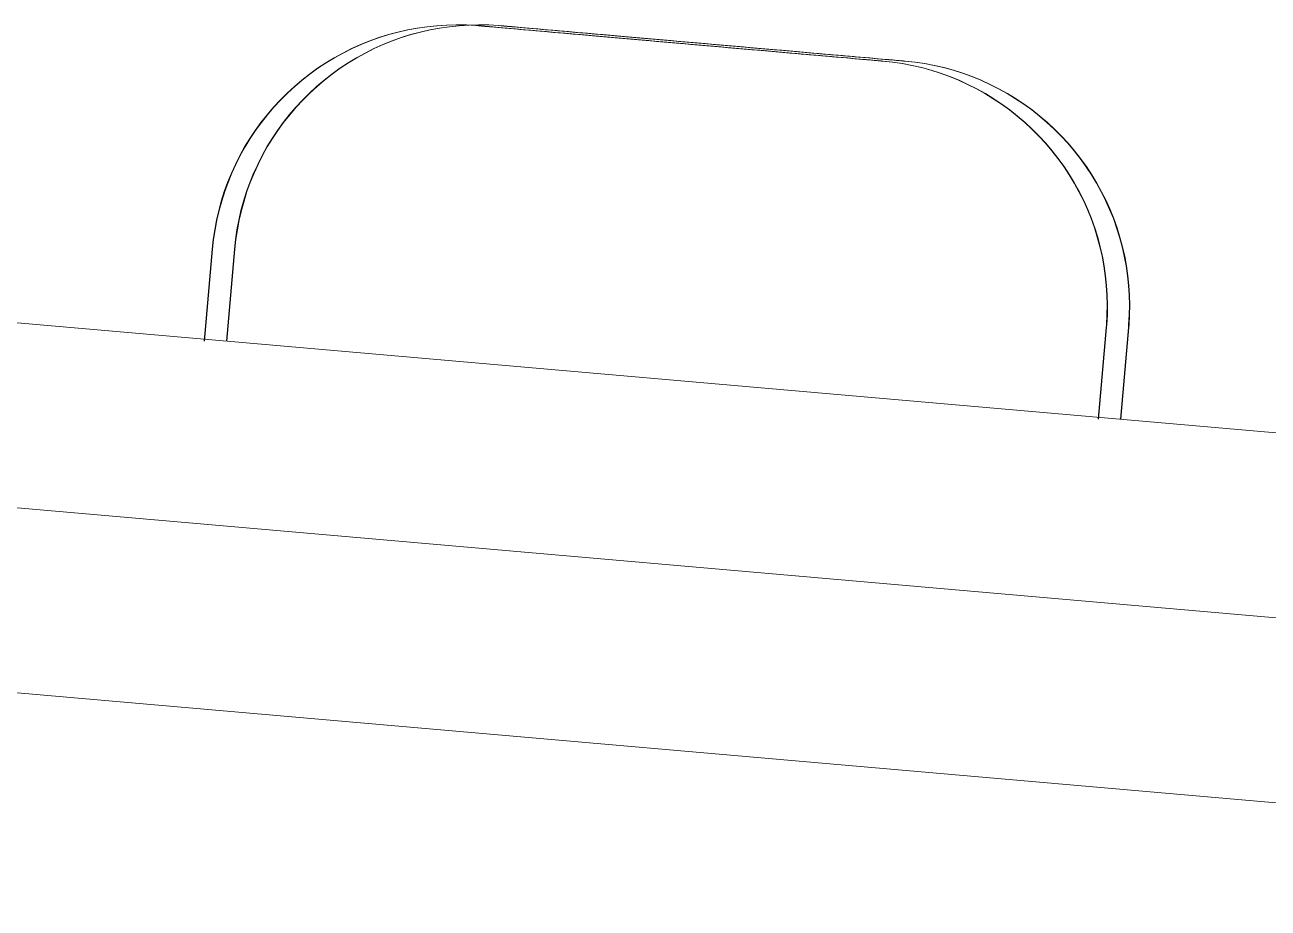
# Model space of a CAD drawing. Header units: millimetres. Extents: x 4237772 to 4686020, y -673 to 29459.
# Drawn here: x 4496260.22 to 4496280.44, y 16828.64 to 16843.01 of the extents above; entities that cross this region are included whole.
import ezdxf

# ---------------------------------------------------------------- set-up
doc = ezdxf.new("R2010")
doc.units = ezdxf.units.MM
doc.layers.add('Q-SPCQ', color=91, linetype='Continuous', lineweight=5)

# ---------------------------------------------------------------- blocks, each defined once
blk = doc.blocks.new('Static Line_Sayfa_Metal Deck_Pan Mount - Up to 15 _ pitch - Max 2 Users-1846359-SECTION - GRIDS B1-B2')
at = {"layer": 'Q-SPCQ'}
for p, q in [((4470635.715, 16839.362), (4470635.584, 16837.868)), ((4470635.718, 16839.362), (4470635.588, 16837.868)), ((4470635.722, 16839.362), (4470635.591, 16837.868)), ((4470636.077, 16839.362), (4470635.947, 16837.868)), ((4470636.081, 16839.362), (4470635.95, 16837.868)), ((4470636.084, 16839.362), (4470635.953, 16837.868)), ((4470673.11, 16834.617), (4470630.374, 16838.356)), ((4470650.125, 16836.596), (4470650.255, 16838.09)), ((4470650.128, 16836.596), (4470650.259, 16838.09)), ((4470650.131, 16836.596), (4470650.262, 16838.09)), ((4470650.487, 16836.596), (4470650.618, 16838.09)), ((4470650.49, 16836.596), (4470650.621, 16838.09)), ((4470650.494, 16836.596), (4470650.624, 16838.09)), ((4470628.02, 16835.55), (4470672.848, 16831.628)), ((4470628.02, 16835.55), (4470672.848, 16831.628)), ((4470672.587, 16828.64), (4470627.758, 16832.562))]:
    blk.add_line(p, q, dxfattribs=at)
at = {"layer": 'Q-SPCQ', "flags": 128}
for points in [[(4470635.715, 16839.362), (4470635.732, 16839.521), (4470635.756, 16839.679), (4470635.785, 16839.837), (4470635.821, 16839.992), (4470635.864, 16840.147), (4470635.912, 16840.299), (4470635.967, 16840.45), (4470636.027, 16840.598), (4470636.093, 16840.743), (4470636.165, 16840.886), (4470636.243, 16841.026), (4470636.326, 16841.163), (4470636.415, 16841.296), (4470636.509, 16841.425), (4470636.608, 16841.551), (4470636.712, 16841.673), (4470636.821, 16841.79), (4470636.934, 16841.903), (4470637.052, 16842.011), (4470637.174, 16842.115), (4470637.3, 16842.213), (4470637.43, 16842.307), (4470637.563, 16842.395), (4470637.7, 16842.478), (4470637.84, 16842.555), (4470637.983, 16842.626), (4470638.129, 16842.692), (4470638.277, 16842.752), (4470638.428, 16842.806), (4470638.581, 16842.854), (4470638.735, 16842.895), (4470638.891, 16842.931), (4470639.049, 16842.96), (4470639.207, 16842.983), (4470639.366, 16842.999), (4470639.526, 16843.01), (4470639.686, 16843.013), (4470639.846, 16843.011), (4470640.005, 16843.002), (4470640.048, 16842.998)], [(4470635.718, 16839.362), (4470635.735, 16839.521), (4470635.759, 16839.679), (4470635.789, 16839.837), (4470635.825, 16839.992), (4470635.867, 16840.147), (4470635.915, 16840.299), (4470635.97, 16840.45), (4470636.03, 16840.598), (4470636.097, 16840.743), (4470636.169, 16840.886), (4470636.246, 16841.026), (4470636.33, 16841.163), (4470636.418, 16841.296), (4470636.512, 16841.425), (4470636.611, 16841.551), (4470636.715, 16841.673), (4470636.824, 16841.79), (4470636.937, 16841.903), (4470637.055, 16842.011), (4470637.177, 16842.115), (4470637.303, 16842.213), (4470637.433, 16842.307), (4470637.566, 16842.395), (4470637.703, 16842.478), (4470637.843, 16842.555), (4470637.987, 16842.626), (4470638.132, 16842.692), (4470638.281, 16842.752), (4470638.431, 16842.806), (4470638.584, 16842.854), (4470638.739, 16842.895), (4470638.895, 16842.931), (4470639.052, 16842.96), (4470639.21, 16842.983), (4470639.369, 16842.999), (4470639.529, 16843.01), (4470639.689, 16843.013), (4470639.849, 16843.011), (4470640.009, 16843.002), (4470640.052, 16842.998)], [(4470635.722, 16839.362), (4470635.739, 16839.521), (4470635.762, 16839.679), (4470635.792, 16839.837), (4470635.828, 16839.992), (4470635.87, 16840.147), (4470635.919, 16840.299), (4470635.973, 16840.45), (4470636.034, 16840.598), (4470636.1, 16840.743), (4470636.172, 16840.886), (4470636.25, 16841.026), (4470636.333, 16841.163), (4470636.422, 16841.296), (4470636.515, 16841.425), (4470636.615, 16841.551), (4470636.718, 16841.673), (4470636.827, 16841.79), (4470636.941, 16841.903), (4470637.058, 16842.011), (4470637.18, 16842.115), (4470637.306, 16842.213), (4470637.436, 16842.307), (4470637.57, 16842.395), (4470637.707, 16842.478), (4470637.847, 16842.555), (4470637.99, 16842.626), (4470638.136, 16842.692), (4470638.284, 16842.752), (4470638.435, 16842.806), (4470638.587, 16842.854), (4470638.742, 16842.895), (4470638.898, 16842.931), (4470639.055, 16842.96), (4470639.214, 16842.983), (4470639.373, 16842.999), (4470639.532, 16843.01), (4470639.692, 16843.013), (4470639.852, 16843.011), (4470640.012, 16843.002), (4470640.055, 16842.998)], [(4470636.077, 16839.362), (4470636.094, 16839.521), (4470636.118, 16839.679), (4470636.148, 16839.837), (4470636.184, 16839.992), (4470636.226, 16840.147), (4470636.274, 16840.299), (4470636.329, 16840.45), (4470636.389, 16840.598), (4470636.456, 16840.743), (4470636.528, 16840.886), (4470636.605, 16841.026), (4470636.689, 16841.163), (4470636.777, 16841.296), (4470636.871, 16841.425), (4470636.97, 16841.551), (4470637.074, 16841.673), (4470637.183, 16841.79), (4470637.296, 16841.903), (4470637.414, 16842.011), (4470637.536, 16842.115), (4470637.662, 16842.213), (4470637.792, 16842.307), (4470637.925, 16842.395), (4470638.062, 16842.478), (4470638.202, 16842.555), (4470638.346, 16842.626), (4470638.491, 16842.692), (4470638.64, 16842.752), (4470638.79, 16842.806), (4470638.943, 16842.854), (4470639.098, 16842.895), (4470639.254, 16842.931), (4470639.411, 16842.96), (4470639.569, 16842.983), (4470639.728, 16842.999), (4470639.888, 16843.01), (4470640.048, 16843.013), (4470640.208, 16843.011), (4470640.368, 16843.002), (4470640.411, 16842.998)], [(4470636.081, 16839.362), (4470636.098, 16839.521), (4470636.121, 16839.679), (4470636.151, 16839.837), (4470636.187, 16839.992), (4470636.229, 16840.147), (4470636.278, 16840.299), (4470636.332, 16840.45), (4470636.393, 16840.598), (4470636.459, 16840.743), (4470636.531, 16840.886), (4470636.609, 16841.026), (4470636.692, 16841.163), (4470636.781, 16841.296), (4470636.874, 16841.425), (4470636.973, 16841.551), (4470637.077, 16841.673), (4470637.186, 16841.79), (4470637.299, 16841.903), (4470637.417, 16842.011), (4470637.539, 16842.115), (4470637.665, 16842.213), (4470637.795, 16842.307), (4470637.929, 16842.395), (4470638.066, 16842.478), (4470638.206, 16842.555), (4470638.349, 16842.626), (4470638.495, 16842.692), (4470638.643, 16842.752), (4470638.794, 16842.806), (4470638.946, 16842.854), (4470639.101, 16842.895), (4470639.257, 16842.931), (4470639.414, 16842.96), (4470639.573, 16842.983), (4470639.732, 16842.999), (4470639.891, 16843.01), (4470640.051, 16843.013), (4470640.211, 16843.011), (4470640.371, 16843.002), (4470640.414, 16842.998)], [(4470636.084, 16839.362), (4470636.101, 16839.521), (4470636.125, 16839.679), (4470636.154, 16839.837), (4470636.19, 16839.992), (4470636.233, 16840.147), (4470636.281, 16840.299), (4470636.335, 16840.45), (4470636.396, 16840.598), (4470636.462, 16840.743), (4470636.534, 16840.886), (4470636.612, 16841.026), (4470636.695, 16841.163), (4470636.784, 16841.296), (4470636.878, 16841.425), (4470636.977, 16841.551), (4470637.081, 16841.673), (4470637.189, 16841.79), (4470637.303, 16841.903), (4470637.421, 16842.011), (4470637.543, 16842.115), (4470637.669, 16842.213), (4470637.798, 16842.307), (4470637.932, 16842.395), (4470638.069, 16842.478), (4470638.209, 16842.555), (4470638.352, 16842.626), (4470638.498, 16842.692), (4470638.646, 16842.752), (4470638.797, 16842.806), (4470638.95, 16842.854), (4470639.104, 16842.895), (4470639.26, 16842.931), (4470639.417, 16842.96), (4470639.576, 16842.983), (4470639.735, 16842.999), (4470639.895, 16843.01), (4470640.055, 16843.013), (4470640.215, 16843.011), (4470640.374, 16843.002), (4470640.417, 16842.998)], [(4470640.051, 16842.998), (4470640.059, 16842.997), (4470640.072, 16842.996), (4470640.09, 16842.995), (4470640.114, 16842.992), (4470640.143, 16842.99), (4470640.176, 16842.987), (4470640.215, 16842.984), (4470640.259, 16842.98), (4470640.308, 16842.976), (4470640.361, 16842.971), (4470640.42, 16842.966), (4470640.483, 16842.96), (4470640.55, 16842.954), (4470640.622, 16842.948), (4470640.699, 16842.941), (4470640.779, 16842.934), (4470640.864, 16842.927), (4470640.952, 16842.919), (4470641.045, 16842.911), (4470641.141, 16842.903), (4470641.241, 16842.894), (4470641.343, 16842.885), (4470641.45, 16842.876), (4470641.559, 16842.866), (4470641.671, 16842.856), (4470641.785, 16842.846), (4470641.902, 16842.836), (4470642.022, 16842.826), (4470642.143, 16842.815), (4470642.267, 16842.804), (4470642.392, 16842.793), (4470642.518, 16842.782), (4470642.646, 16842.771), (4470642.775, 16842.76), (4470642.905, 16842.748), (4470643.036, 16842.737), (4470643.167, 16842.725), (4470643.298, 16842.714), (4470643.334, 16842.711)], [(4470643.334, 16842.711), (4470643.203, 16842.722), (4470643.071, 16842.734), (4470642.941, 16842.745), (4470642.81, 16842.757), (4470642.681, 16842.768), (4470642.553, 16842.779), (4470642.426, 16842.79), (4470642.3, 16842.801), (4470642.177, 16842.812), (4470642.054, 16842.823), (4470641.934, 16842.833), (4470641.817, 16842.843), (4470641.701, 16842.854), (4470641.589, 16842.863), (4470641.479, 16842.873), (4470641.372, 16842.882), (4470641.268, 16842.891), (4470641.168, 16842.9), (4470641.07, 16842.909), (4470640.977, 16842.917), (4470640.887, 16842.925), (4470640.802, 16842.932), (4470640.72, 16842.939), (4470640.642, 16842.946), (4470640.569, 16842.953), (4470640.5, 16842.959), (4470640.436, 16842.964), (4470640.377, 16842.969), (4470640.322, 16842.974), (4470640.272, 16842.979), (4470640.227, 16842.983), (4470640.186, 16842.986), (4470640.151, 16842.989), (4470640.121, 16842.992), (4470640.096, 16842.994), (4470640.076, 16842.996), (4470640.062, 16842.997), (4470640.053, 16842.998)], [(4470640.054, 16842.998), (4470640.062, 16842.997), (4470640.075, 16842.996), (4470640.094, 16842.995), (4470640.117, 16842.992), (4470640.146, 16842.99), (4470640.18, 16842.987), (4470640.219, 16842.984), (4470640.262, 16842.98), (4470640.311, 16842.976), (4470640.365, 16842.971), (4470640.423, 16842.966), (4470640.486, 16842.96), (4470640.554, 16842.954), (4470640.626, 16842.948), (4470640.702, 16842.941), (4470640.783, 16842.934), (4470640.867, 16842.927), (4470640.956, 16842.919), (4470641.048, 16842.911), (4470641.144, 16842.903), (4470641.244, 16842.894), (4470641.347, 16842.885), (4470641.453, 16842.876), (4470641.562, 16842.866), (4470641.674, 16842.856), (4470641.789, 16842.846), (4470641.906, 16842.836), (4470642.025, 16842.826), (4470642.147, 16842.815), (4470642.27, 16842.804), (4470642.395, 16842.793), (4470642.522, 16842.782), (4470642.65, 16842.771), (4470642.779, 16842.76), (4470642.909, 16842.748), (4470643.039, 16842.737), (4470643.17, 16842.725), (4470643.302, 16842.714), (4470643.337, 16842.711)], [(4470643.337, 16842.711), (4470643.206, 16842.722), (4470643.075, 16842.734), (4470642.944, 16842.745), (4470642.814, 16842.757), (4470642.685, 16842.768), (4470642.556, 16842.779), (4470642.429, 16842.79), (4470642.304, 16842.801), (4470642.18, 16842.812), (4470642.058, 16842.823), (4470641.938, 16842.833), (4470641.82, 16842.843), (4470641.705, 16842.854), (4470641.592, 16842.863), (4470641.482, 16842.873), (4470641.375, 16842.882), (4470641.271, 16842.891), (4470641.171, 16842.9), (4470641.074, 16842.909), (4470640.98, 16842.917), (4470640.891, 16842.925), (4470640.805, 16842.932), (4470640.723, 16842.939), (4470640.646, 16842.946), (4470640.573, 16842.953), (4470640.504, 16842.959), (4470640.44, 16842.964), (4470640.38, 16842.969), (4470640.325, 16842.974), (4470640.275, 16842.979), (4470640.23, 16842.983), (4470640.19, 16842.986), (4470640.155, 16842.989), (4470640.124, 16842.992), (4470640.1, 16842.994), (4470640.08, 16842.996), (4470640.065, 16842.997), (4470640.056, 16842.998)], [(4470640.058, 16842.998), (4470640.066, 16842.997), (4470640.079, 16842.996), (4470640.097, 16842.995), (4470640.121, 16842.992), (4470640.149, 16842.99), (4470640.183, 16842.987), (4470640.222, 16842.984), (4470640.266, 16842.98), (4470640.314, 16842.976), (4470640.368, 16842.971), (4470640.426, 16842.966), (4470640.489, 16842.96), (4470640.557, 16842.954), (4470640.629, 16842.948), (4470640.705, 16842.941), (4470640.786, 16842.934), (4470640.87, 16842.927), (4470640.959, 16842.919), (4470641.052, 16842.911), (4470641.148, 16842.903), (4470641.247, 16842.894), (4470641.35, 16842.885), (4470641.456, 16842.876), (4470641.565, 16842.866), (4470641.677, 16842.856), (4470641.792, 16842.846), (4470641.909, 16842.836), (4470642.029, 16842.826), (4470642.15, 16842.815), (4470642.273, 16842.804), (4470642.399, 16842.793), (4470642.525, 16842.782), (4470642.653, 16842.771), (4470642.782, 16842.76), (4470642.912, 16842.748), (4470643.043, 16842.737), (4470643.174, 16842.725), (4470643.305, 16842.714), (4470643.34, 16842.711)], [(4470643.341, 16842.711), (4470643.209, 16842.722), (4470643.078, 16842.734), (4470642.947, 16842.745), (4470642.817, 16842.757), (4470642.688, 16842.768), (4470642.56, 16842.779), (4470642.433, 16842.79), (4470642.307, 16842.801), (4470642.183, 16842.812), (4470642.061, 16842.823), (4470641.941, 16842.833), (4470641.823, 16842.843), (4470641.708, 16842.854), (4470641.595, 16842.863), (4470641.485, 16842.873), (4470641.378, 16842.882), (4470641.275, 16842.891), (4470641.174, 16842.9), (4470641.077, 16842.909), (4470640.984, 16842.917), (4470640.894, 16842.925), (4470640.808, 16842.932), (4470640.727, 16842.939), (4470640.649, 16842.946), (4470640.576, 16842.953), (4470640.507, 16842.959), (4470640.443, 16842.964), (4470640.383, 16842.969), (4470640.328, 16842.974), (4470640.278, 16842.979), (4470640.233, 16842.983), (4470640.193, 16842.986), (4470640.158, 16842.989), (4470640.128, 16842.992), (4470640.103, 16842.994), (4470640.083, 16842.996), (4470640.069, 16842.997), (4470640.059, 16842.998)], [(4470640.413, 16842.998), (4470640.421, 16842.997), (4470640.434, 16842.996), (4470640.453, 16842.995), (4470640.476, 16842.992), (4470640.505, 16842.99), (4470640.539, 16842.987), (4470640.577, 16842.984), (4470640.621, 16842.98), (4470640.67, 16842.976), (4470640.724, 16842.971), (4470640.782, 16842.966), (4470640.845, 16842.96), (4470640.912, 16842.954), (4470640.985, 16842.948), (4470641.061, 16842.941), (4470641.141, 16842.934), (4470641.226, 16842.927), (4470641.315, 16842.919), (4470641.407, 16842.911), (4470641.503, 16842.903), (4470641.603, 16842.894), (4470641.706, 16842.885), (4470641.812, 16842.876), (4470641.921, 16842.866), (4470642.033, 16842.856), (4470642.148, 16842.846), (4470642.265, 16842.836), (4470642.384, 16842.826), (4470642.506, 16842.815), (4470642.629, 16842.804), (4470642.754, 16842.793), (4470642.881, 16842.782), (4470643.009, 16842.771), (4470643.138, 16842.76), (4470643.268, 16842.748), (4470643.398, 16842.737), (4470643.529, 16842.725), (4470643.661, 16842.714), (4470643.696, 16842.711)], [(4470643.696, 16842.711), (4470643.565, 16842.722), (4470643.434, 16842.734), (4470643.303, 16842.745), (4470643.173, 16842.757), (4470643.043, 16842.768), (4470642.915, 16842.779), (4470642.788, 16842.79), (4470642.663, 16842.801), (4470642.539, 16842.812), (4470642.417, 16842.823), (4470642.297, 16842.833), (4470642.179, 16842.843), (4470642.064, 16842.854), (4470641.951, 16842.863), (4470641.841, 16842.873), (4470641.734, 16842.882), (4470641.63, 16842.891), (4470641.53, 16842.9), (4470641.433, 16842.909), (4470641.339, 16842.917), (4470641.25, 16842.925), (4470641.164, 16842.932), (4470641.082, 16842.939), (4470641.005, 16842.946), (4470640.932, 16842.953), (4470640.863, 16842.959), (4470640.799, 16842.964), (4470640.739, 16842.969), (4470640.684, 16842.974), (4470640.634, 16842.979), (4470640.589, 16842.983), (4470640.549, 16842.986), (4470640.513, 16842.989), (4470640.483, 16842.992), (4470640.458, 16842.994), (4470640.439, 16842.996), (4470640.424, 16842.997), (4470640.415, 16842.998)], [(4470640.417, 16842.998), (4470640.425, 16842.997), (4470640.438, 16842.996), (4470640.456, 16842.995), (4470640.479, 16842.992), (4470640.508, 16842.99), (4470640.542, 16842.987), (4470640.581, 16842.984), (4470640.625, 16842.98), (4470640.673, 16842.976), (4470640.727, 16842.971), (4470640.785, 16842.966), (4470640.848, 16842.96), (4470640.916, 16842.954), (4470640.988, 16842.948), (4470641.064, 16842.941), (4470641.145, 16842.934), (4470641.229, 16842.927), (4470641.318, 16842.919), (4470641.41, 16842.911), (4470641.507, 16842.903), (4470641.606, 16842.894), (4470641.709, 16842.885), (4470641.815, 16842.876), (4470641.924, 16842.866), (4470642.036, 16842.856), (4470642.151, 16842.846), (4470642.268, 16842.836), (4470642.387, 16842.826), (4470642.509, 16842.815), (4470642.632, 16842.804), (4470642.757, 16842.793), (4470642.884, 16842.782), (4470643.012, 16842.771), (4470643.141, 16842.76), (4470643.271, 16842.748), (4470643.402, 16842.737), (4470643.533, 16842.725), (4470643.664, 16842.714), (4470643.699, 16842.711)], [(4470643.7, 16842.711), (4470643.568, 16842.722), (4470643.437, 16842.734), (4470643.306, 16842.745), (4470643.176, 16842.757), (4470643.047, 16842.768), (4470642.919, 16842.779), (4470642.792, 16842.79), (4470642.666, 16842.801), (4470642.542, 16842.812), (4470642.42, 16842.823), (4470642.3, 16842.833), (4470642.182, 16842.843), (4470642.067, 16842.854), (4470641.954, 16842.863), (4470641.844, 16842.873), (4470641.737, 16842.882), (4470641.634, 16842.891), (4470641.533, 16842.9), (4470641.436, 16842.909), (4470641.343, 16842.917), (4470641.253, 16842.925), (4470641.167, 16842.932), (4470641.086, 16842.939), (4470641.008, 16842.946), (4470640.935, 16842.953), (4470640.866, 16842.959), (4470640.802, 16842.964), (4470640.742, 16842.969), (4470640.687, 16842.974), (4470640.637, 16842.979), (4470640.592, 16842.983), (4470640.552, 16842.986), (4470640.517, 16842.989), (4470640.487, 16842.992), (4470640.462, 16842.994), (4470640.442, 16842.996), (4470640.428, 16842.997), (4470640.418, 16842.998)], [(4470640.42, 16842.998), (4470640.428, 16842.997), (4470640.441, 16842.996), (4470640.459, 16842.995), (4470640.483, 16842.992), (4470640.511, 16842.99), (4470640.545, 16842.987), (4470640.584, 16842.984), (4470640.628, 16842.98), (4470640.677, 16842.976), (4470640.73, 16842.971), (4470640.789, 16842.966), (4470640.852, 16842.96), (4470640.919, 16842.954), (4470640.991, 16842.948), (4470641.068, 16842.941), (4470641.148, 16842.934), (4470641.233, 16842.927), (4470641.321, 16842.919), (4470641.414, 16842.911), (4470641.51, 16842.903), (4470641.609, 16842.894), (4470641.712, 16842.885), (4470641.819, 16842.876), (4470641.928, 16842.866), (4470642.04, 16842.856), (4470642.154, 16842.846), (4470642.271, 16842.836), (4470642.391, 16842.826), (4470642.512, 16842.815), (4470642.636, 16842.804), (4470642.761, 16842.793), (4470642.887, 16842.782), (4470643.015, 16842.771), (4470643.144, 16842.76), (4470643.274, 16842.748), (4470643.405, 16842.737), (4470643.536, 16842.725), (4470643.667, 16842.714), (4470643.703, 16842.711)], [(4470643.703, 16842.711), (4470643.571, 16842.722), (4470643.44, 16842.734), (4470643.31, 16842.745), (4470643.179, 16842.757), (4470643.05, 16842.768), (4470642.922, 16842.779), (4470642.795, 16842.79), (4470642.669, 16842.801), (4470642.545, 16842.812), (4470642.423, 16842.823), (4470642.303, 16842.833), (4470642.186, 16842.843), (4470642.07, 16842.854), (4470641.958, 16842.863), (4470641.848, 16842.873), (4470641.741, 16842.882), (4470641.637, 16842.891), (4470641.536, 16842.9), (4470641.439, 16842.909), (4470641.346, 16842.917), (4470641.256, 16842.925), (4470641.171, 16842.932), (4470641.089, 16842.939), (4470641.011, 16842.946), (4470640.938, 16842.953), (4470640.869, 16842.959), (4470640.805, 16842.964), (4470640.746, 16842.969), (4470640.691, 16842.974), (4470640.641, 16842.979), (4470640.595, 16842.983), (4470640.555, 16842.986), (4470640.52, 16842.989), (4470640.49, 16842.992), (4470640.465, 16842.994), (4470640.445, 16842.996), (4470640.431, 16842.997), (4470640.422, 16842.998)], [(4470646.617, 16842.424), (4470646.609, 16842.424), (4470646.596, 16842.425), (4470646.577, 16842.427), (4470646.554, 16842.429), (4470646.525, 16842.432), (4470646.491, 16842.435), (4470646.453, 16842.438), (4470646.409, 16842.442), (4470646.36, 16842.446), (4470646.306, 16842.451), (4470646.248, 16842.456), (4470646.185, 16842.461), (4470646.117, 16842.467), (4470646.045, 16842.474), (4470645.969, 16842.48), (4470645.889, 16842.487), (4470645.804, 16842.495), (4470645.715, 16842.502), (4470645.623, 16842.51), (4470645.527, 16842.519), (4470645.427, 16842.528), (4470645.324, 16842.537), (4470645.218, 16842.546), (4470645.109, 16842.555), (4470644.997, 16842.565), (4470644.882, 16842.575), (4470644.765, 16842.586), (4470644.646, 16842.596), (4470644.524, 16842.607), (4470644.401, 16842.617), (4470644.276, 16842.628), (4470644.149, 16842.639), (4470644.021, 16842.651), (4470643.892, 16842.662), (4470643.762, 16842.673), (4470643.632, 16842.685), (4470643.501, 16842.696), (4470643.369, 16842.708), (4470643.334, 16842.711)], [(4470643.334, 16842.711), (4470643.465, 16842.699), (4470643.596, 16842.688), (4470643.727, 16842.676), (4470643.857, 16842.665), (4470643.987, 16842.654), (4470644.115, 16842.642), (4470644.242, 16842.631), (4470644.367, 16842.62), (4470644.491, 16842.609), (4470644.613, 16842.599), (4470644.733, 16842.588), (4470644.851, 16842.578), (4470644.966, 16842.568), (4470645.079, 16842.558), (4470645.189, 16842.548), (4470645.296, 16842.539), (4470645.4, 16842.53), (4470645.5, 16842.521), (4470645.597, 16842.513), (4470645.691, 16842.505), (4470645.78, 16842.497), (4470645.866, 16842.489), (4470645.948, 16842.482), (4470646.025, 16842.475), (4470646.098, 16842.469), (4470646.167, 16842.463), (4470646.231, 16842.457), (4470646.291, 16842.452), (4470646.346, 16842.447), (4470646.396, 16842.443), (4470646.441, 16842.439), (4470646.481, 16842.435), (4470646.517, 16842.432), (4470646.547, 16842.43), (4470646.572, 16842.427), (4470646.591, 16842.426), (4470646.606, 16842.424), (4470646.615, 16842.424)], [(4470646.62, 16842.424), (4470646.612, 16842.424), (4470646.599, 16842.425), (4470646.581, 16842.427), (4470646.557, 16842.429), (4470646.528, 16842.432), (4470646.495, 16842.435), (4470646.456, 16842.438), (4470646.412, 16842.442), (4470646.363, 16842.446), (4470646.31, 16842.451), (4470646.251, 16842.456), (4470646.188, 16842.461), (4470646.121, 16842.467), (4470646.049, 16842.474), (4470645.972, 16842.48), (4470645.892, 16842.487), (4470645.807, 16842.495), (4470645.719, 16842.502), (4470645.626, 16842.51), (4470645.53, 16842.519), (4470645.431, 16842.528), (4470645.328, 16842.537), (4470645.221, 16842.546), (4470645.112, 16842.555), (4470645, 16842.565), (4470644.886, 16842.575), (4470644.769, 16842.586), (4470644.649, 16842.596), (4470644.528, 16842.607), (4470644.404, 16842.617), (4470644.279, 16842.628), (4470644.153, 16842.639), (4470644.025, 16842.651), (4470643.896, 16842.662), (4470643.766, 16842.673), (4470643.635, 16842.685), (4470643.504, 16842.696), (4470643.373, 16842.708), (4470643.337, 16842.711)], [(4470643.337, 16842.711), (4470643.469, 16842.699), (4470643.6, 16842.688), (4470643.73, 16842.676), (4470643.861, 16842.665), (4470643.99, 16842.654), (4470644.118, 16842.642), (4470644.245, 16842.631), (4470644.371, 16842.62), (4470644.495, 16842.609), (4470644.617, 16842.599), (4470644.737, 16842.588), (4470644.854, 16842.578), (4470644.97, 16842.568), (4470645.082, 16842.558), (4470645.192, 16842.548), (4470645.299, 16842.539), (4470645.403, 16842.53), (4470645.504, 16842.521), (4470645.601, 16842.513), (4470645.694, 16842.505), (4470645.784, 16842.497), (4470645.869, 16842.489), (4470645.951, 16842.482), (4470646.029, 16842.475), (4470646.102, 16842.469), (4470646.171, 16842.463), (4470646.235, 16842.457), (4470646.294, 16842.452), (4470646.349, 16842.447), (4470646.399, 16842.443), (4470646.445, 16842.439), (4470646.485, 16842.435), (4470646.52, 16842.432), (4470646.55, 16842.43), (4470646.575, 16842.427), (4470646.595, 16842.426), (4470646.609, 16842.424), (4470646.618, 16842.424)], [(4470643.34, 16842.711), (4470643.472, 16842.699), (4470643.603, 16842.688), (4470643.734, 16842.676), (4470643.864, 16842.665), (4470643.993, 16842.654), (4470644.121, 16842.642), (4470644.248, 16842.631), (4470644.374, 16842.62), (4470644.498, 16842.609), (4470644.62, 16842.599), (4470644.74, 16842.588), (4470644.858, 16842.578), (4470644.973, 16842.568), (4470645.086, 16842.558), (4470645.196, 16842.548), (4470645.303, 16842.539), (4470645.406, 16842.53), (4470645.507, 16842.521), (4470645.604, 16842.513), (4470645.697, 16842.505), (4470645.787, 16842.497), (4470645.873, 16842.489), (4470645.954, 16842.482), (4470646.032, 16842.475), (4470646.105, 16842.469), (4470646.174, 16842.463), (4470646.238, 16842.457), (4470646.298, 16842.452), (4470646.353, 16842.447), (4470646.403, 16842.443), (4470646.448, 16842.439), (4470646.488, 16842.435), (4470646.523, 16842.432), (4470646.553, 16842.43), (4470646.578, 16842.427), (4470646.598, 16842.426), (4470646.612, 16842.424), (4470646.622, 16842.424)], [(4470646.623, 16842.424), (4470646.615, 16842.424), (4470646.602, 16842.425), (4470646.584, 16842.427), (4470646.56, 16842.429), (4470646.532, 16842.432), (4470646.498, 16842.435), (4470646.459, 16842.438), (4470646.415, 16842.442), (4470646.367, 16842.446), (4470646.313, 16842.451), (4470646.255, 16842.456), (4470646.192, 16842.461), (4470646.124, 16842.467), (4470646.052, 16842.474), (4470645.976, 16842.48), (4470645.895, 16842.487), (4470645.811, 16842.495), (4470645.722, 16842.502), (4470645.63, 16842.51), (4470645.533, 16842.519), (4470645.434, 16842.528), (4470645.331, 16842.537), (4470645.225, 16842.546), (4470645.116, 16842.555), (4470645.004, 16842.565), (4470644.889, 16842.575), (4470644.772, 16842.586), (4470644.653, 16842.596), (4470644.531, 16842.607), (4470644.408, 16842.617), (4470644.283, 16842.628), (4470644.156, 16842.639), (4470644.028, 16842.651), (4470643.899, 16842.662), (4470643.769, 16842.673), (4470643.638, 16842.685), (4470643.507, 16842.696), (4470643.376, 16842.708), (4470643.341, 16842.711)], [(4470646.979, 16842.424), (4470646.971, 16842.424), (4470646.958, 16842.425), (4470646.94, 16842.427), (4470646.916, 16842.429), (4470646.887, 16842.432), (4470646.854, 16842.435), (4470646.815, 16842.438), (4470646.771, 16842.442), (4470646.722, 16842.446), (4470646.669, 16842.451), (4470646.61, 16842.456), (4470646.547, 16842.461), (4470646.48, 16842.467), (4470646.408, 16842.474), (4470646.331, 16842.48), (4470646.251, 16842.487), (4470646.166, 16842.495), (4470646.078, 16842.502), (4470645.985, 16842.51), (4470645.889, 16842.519), (4470645.789, 16842.528), (4470645.687, 16842.537), (4470645.58, 16842.546), (4470645.471, 16842.555), (4470645.359, 16842.565), (4470645.245, 16842.575), (4470645.128, 16842.586), (4470645.008, 16842.596), (4470644.887, 16842.607), (4470644.763, 16842.617), (4470644.638, 16842.628), (4470644.511, 16842.639), (4470644.384, 16842.651), (4470644.255, 16842.662), (4470644.125, 16842.673), (4470643.994, 16842.685), (4470643.863, 16842.696), (4470643.732, 16842.708), (4470643.696, 16842.711)], [(4470643.696, 16842.711), (4470643.827, 16842.699), (4470643.959, 16842.688), (4470644.089, 16842.676), (4470644.22, 16842.665), (4470644.349, 16842.654), (4470644.477, 16842.642), (4470644.604, 16842.631), (4470644.73, 16842.62), (4470644.853, 16842.609), (4470644.975, 16842.599), (4470645.095, 16842.588), (4470645.213, 16842.578), (4470645.329, 16842.568), (4470645.441, 16842.558), (4470645.551, 16842.548), (4470645.658, 16842.539), (4470645.762, 16842.53), (4470645.862, 16842.521), (4470645.96, 16842.513), (4470646.053, 16842.505), (4470646.143, 16842.497), (4470646.228, 16842.489), (4470646.31, 16842.482), (4470646.388, 16842.475), (4470646.461, 16842.469), (4470646.529, 16842.463), (4470646.594, 16842.457), (4470646.653, 16842.452), (4470646.708, 16842.447), (4470646.758, 16842.443), (4470646.803, 16842.439), (4470646.844, 16842.435), (4470646.879, 16842.432), (4470646.909, 16842.43), (4470646.934, 16842.427), (4470646.954, 16842.426), (4470646.968, 16842.424), (4470646.977, 16842.424)], [(4470643.699, 16842.711), (4470643.831, 16842.699), (4470643.962, 16842.688), (4470644.093, 16842.676), (4470644.223, 16842.665), (4470644.352, 16842.654), (4470644.48, 16842.642), (4470644.607, 16842.631), (4470644.733, 16842.62), (4470644.857, 16842.609), (4470644.979, 16842.599), (4470645.099, 16842.588), (4470645.217, 16842.578), (4470645.332, 16842.568), (4470645.445, 16842.558), (4470645.555, 16842.548), (4470645.661, 16842.539), (4470645.765, 16842.53), (4470645.866, 16842.521), (4470645.963, 16842.513), (4470646.056, 16842.505), (4470646.146, 16842.497), (4470646.232, 16842.489), (4470646.313, 16842.482), (4470646.391, 16842.475), (4470646.464, 16842.469), (4470646.533, 16842.463), (4470646.597, 16842.457), (4470646.657, 16842.452), (4470646.712, 16842.447), (4470646.762, 16842.443), (4470646.807, 16842.439), (4470646.847, 16842.435), (4470646.882, 16842.432), (4470646.912, 16842.43), (4470646.937, 16842.427), (4470646.957, 16842.426), (4470646.971, 16842.424), (4470646.981, 16842.424)], [(4470646.982, 16842.424), (4470646.974, 16842.424), (4470646.961, 16842.425), (4470646.943, 16842.427), (4470646.919, 16842.429), (4470646.891, 16842.432), (4470646.857, 16842.435), (4470646.818, 16842.438), (4470646.774, 16842.442), (4470646.726, 16842.446), (4470646.672, 16842.451), (4470646.614, 16842.456), (4470646.551, 16842.461), (4470646.483, 16842.467), (4470646.411, 16842.474), (4470646.335, 16842.48), (4470646.254, 16842.487), (4470646.169, 16842.495), (4470646.081, 16842.502), (4470645.988, 16842.51), (4470645.892, 16842.519), (4470645.793, 16842.528), (4470645.69, 16842.537), (4470645.584, 16842.546), (4470645.475, 16842.555), (4470645.363, 16842.565), (4470645.248, 16842.575), (4470645.131, 16842.586), (4470645.011, 16842.596), (4470644.89, 16842.607), (4470644.767, 16842.617), (4470644.641, 16842.628), (4470644.515, 16842.639), (4470644.387, 16842.651), (4470644.258, 16842.662), (4470644.128, 16842.673), (4470643.997, 16842.685), (4470643.866, 16842.696), (4470643.735, 16842.708), (4470643.7, 16842.711)], [(4470646.986, 16842.424), (4470646.978, 16842.424), (4470646.965, 16842.425), (4470646.946, 16842.427), (4470646.923, 16842.429), (4470646.894, 16842.432), (4470646.86, 16842.435), (4470646.821, 16842.438), (4470646.778, 16842.442), (4470646.729, 16842.446), (4470646.675, 16842.451), (4470646.617, 16842.456), (4470646.554, 16842.461), (4470646.486, 16842.467), (4470646.414, 16842.474), (4470646.338, 16842.48), (4470646.257, 16842.487), (4470646.173, 16842.495), (4470646.084, 16842.502), (4470645.992, 16842.51), (4470645.896, 16842.519), (4470645.796, 16842.528), (4470645.693, 16842.537), (4470645.587, 16842.546), (4470645.478, 16842.555), (4470645.366, 16842.565), (4470645.251, 16842.575), (4470645.134, 16842.586), (4470645.015, 16842.596), (4470644.893, 16842.607), (4470644.77, 16842.617), (4470644.645, 16842.628), (4470644.518, 16842.639), (4470644.39, 16842.651), (4470644.261, 16842.662), (4470644.131, 16842.673), (4470644.001, 16842.685), (4470643.87, 16842.696), (4470643.738, 16842.708), (4470643.703, 16842.711)], [(4470643.703, 16842.711), (4470643.834, 16842.699), (4470643.965, 16842.688), (4470644.096, 16842.676), (4470644.226, 16842.665), (4470644.355, 16842.654), (4470644.484, 16842.642), (4470644.611, 16842.631), (4470644.736, 16842.62), (4470644.86, 16842.609), (4470644.982, 16842.599), (4470645.102, 16842.588), (4470645.22, 16842.578), (4470645.335, 16842.568), (4470645.448, 16842.558), (4470645.558, 16842.548), (4470645.665, 16842.539), (4470645.769, 16842.53), (4470645.869, 16842.521), (4470645.966, 16842.513), (4470646.06, 16842.505), (4470646.149, 16842.497), (4470646.235, 16842.489), (4470646.317, 16842.482), (4470646.394, 16842.475), (4470646.467, 16842.469), (4470646.536, 16842.463), (4470646.6, 16842.457), (4470646.66, 16842.452), (4470646.715, 16842.447), (4470646.765, 16842.443), (4470646.81, 16842.439), (4470646.85, 16842.435), (4470646.885, 16842.432), (4470646.916, 16842.43), (4470646.94, 16842.427), (4470646.96, 16842.426), (4470646.975, 16842.424), (4470646.984, 16842.424)], [(4470646.619, 16842.423), (4470646.778, 16842.406), (4470646.937, 16842.383), (4470647.094, 16842.353), (4470647.25, 16842.317), (4470647.404, 16842.275), (4470647.557, 16842.226), (4470647.707, 16842.172), (4470647.855, 16842.111), (4470648.001, 16842.045), (4470648.144, 16841.973), (4470648.283, 16841.895), (4470648.42, 16841.812), (4470648.553, 16841.723), (4470648.683, 16841.629), (4470648.808, 16841.53), (4470648.93, 16841.427), (4470649.047, 16841.318), (4470649.16, 16841.204), (4470649.269, 16841.087), (4470649.372, 16840.965), (4470649.471, 16840.839), (4470649.564, 16840.709), (4470649.652, 16840.575), (4470649.735, 16840.438), (4470649.812, 16840.298), (4470649.884, 16840.155), (4470649.949, 16840.009), (4470650.009, 16839.861), (4470650.063, 16839.71), (4470650.111, 16839.558), (4470650.153, 16839.403), (4470650.188, 16839.247), (4470650.217, 16839.09), (4470650.24, 16838.931), (4470650.257, 16838.772), (4470650.267, 16838.613), (4470650.271, 16838.453), (4470650.268, 16838.293), (4470650.259, 16838.133), (4470650.255, 16838.09)], [(4470646.623, 16842.423), (4470646.782, 16842.406), (4470646.94, 16842.383), (4470647.097, 16842.353), (4470647.253, 16842.317), (4470647.407, 16842.275), (4470647.56, 16842.226), (4470647.71, 16842.172), (4470647.858, 16842.111), (4470648.004, 16842.045), (4470648.147, 16841.973), (4470648.287, 16841.895), (4470648.423, 16841.812), (4470648.557, 16841.723), (4470648.686, 16841.629), (4470648.812, 16841.53), (4470648.933, 16841.427), (4470649.051, 16841.318), (4470649.164, 16841.204), (4470649.272, 16841.087), (4470649.375, 16840.965), (4470649.474, 16840.839), (4470649.567, 16840.709), (4470649.656, 16840.575), (4470649.738, 16840.438), (4470649.815, 16840.298), (4470649.887, 16840.155), (4470649.953, 16840.009), (4470650.013, 16839.861), (4470650.067, 16839.71), (4470650.114, 16839.558), (4470650.156, 16839.403), (4470650.191, 16839.247), (4470650.221, 16839.09), (4470650.244, 16838.931), (4470650.26, 16838.772), (4470650.27, 16838.613), (4470650.274, 16838.453), (4470650.271, 16838.293), (4470650.262, 16838.133), (4470650.259, 16838.09)], [(4470646.626, 16842.423), (4470646.785, 16842.406), (4470646.943, 16842.383), (4470647.101, 16842.353), (4470647.256, 16842.317), (4470647.411, 16842.275), (4470647.563, 16842.226), (4470647.714, 16842.172), (4470647.862, 16842.111), (4470648.007, 16842.045), (4470648.15, 16841.973), (4470648.29, 16841.895), (4470648.427, 16841.812), (4470648.56, 16841.723), (4470648.689, 16841.629), (4470648.815, 16841.53), (4470648.937, 16841.427), (4470649.054, 16841.318), (4470649.167, 16841.204), (4470649.275, 16841.087), (4470649.379, 16840.965), (4470649.477, 16840.839), (4470649.571, 16840.709), (4470649.659, 16840.575), (4470649.742, 16840.438), (4470649.819, 16840.298), (4470649.89, 16840.155), (4470649.956, 16840.009), (4470650.016, 16839.861), (4470650.07, 16839.71), (4470650.118, 16839.558), (4470650.159, 16839.403), (4470650.195, 16839.247), (4470650.224, 16839.09), (4470650.247, 16838.931), (4470650.263, 16838.772), (4470650.274, 16838.613), (4470650.277, 16838.453), (4470650.275, 16838.293), (4470650.266, 16838.133), (4470650.262, 16838.09)], [(4470646.982, 16842.423), (4470647.141, 16842.406), (4470647.299, 16842.383), (4470647.456, 16842.353), (4470647.612, 16842.317), (4470647.766, 16842.275), (4470647.919, 16842.226), (4470648.069, 16842.172), (4470648.217, 16842.111), (4470648.363, 16842.045), (4470648.506, 16841.973), (4470648.646, 16841.895), (4470648.782, 16841.812), (4470648.915, 16841.723), (4470649.045, 16841.629), (4470649.171, 16841.53), (4470649.292, 16841.427), (4470649.41, 16841.318), (4470649.523, 16841.204), (4470649.631, 16841.087), (4470649.734, 16840.965), (4470649.833, 16840.839), (4470649.926, 16840.709), (4470650.014, 16840.575), (4470650.097, 16840.438), (4470650.174, 16840.298), (4470650.246, 16840.155), (4470650.312, 16840.009), (4470650.372, 16839.861), (4470650.425, 16839.71), (4470650.473, 16839.558), (4470650.515, 16839.403), (4470650.55, 16839.247), (4470650.58, 16839.09), (4470650.602, 16838.931), (4470650.619, 16838.772), (4470650.629, 16838.613), (4470650.633, 16838.453), (4470650.63, 16838.293), (4470650.621, 16838.133), (4470650.618, 16838.09)], [(4470646.985, 16842.423), (4470647.144, 16842.406), (4470647.302, 16842.383), (4470647.459, 16842.353), (4470647.615, 16842.317), (4470647.77, 16842.275), (4470647.922, 16842.226), (4470648.073, 16842.172), (4470648.221, 16842.111), (4470648.366, 16842.045), (4470648.509, 16841.973), (4470648.649, 16841.895), (4470648.786, 16841.812), (4470648.919, 16841.723), (4470649.048, 16841.629), (4470649.174, 16841.53), (4470649.296, 16841.427), (4470649.413, 16841.318), (4470649.526, 16841.204), (4470649.634, 16841.087), (4470649.738, 16840.965), (4470649.836, 16840.839), (4470649.93, 16840.709), (4470650.018, 16840.575), (4470650.101, 16840.438), (4470650.178, 16840.298), (4470650.249, 16840.155), (4470650.315, 16840.009), (4470650.375, 16839.861), (4470650.429, 16839.71), (4470650.477, 16839.558), (4470650.518, 16839.403), (4470650.554, 16839.247), (4470650.583, 16839.09), (4470650.606, 16838.931), (4470650.622, 16838.772), (4470650.633, 16838.613), (4470650.636, 16838.453), (4470650.634, 16838.293), (4470650.625, 16838.133), (4470650.621, 16838.09)], [(4470646.988, 16842.423), (4470647.147, 16842.406), (4470647.306, 16842.383), (4470647.463, 16842.353), (4470647.619, 16842.317), (4470647.773, 16842.275), (4470647.925, 16842.226), (4470648.076, 16842.172), (4470648.224, 16842.111), (4470648.37, 16842.045), (4470648.512, 16841.973), (4470648.652, 16841.895), (4470648.789, 16841.812), (4470648.922, 16841.723), (4470649.052, 16841.629), (4470649.177, 16841.53), (4470649.299, 16841.427), (4470649.416, 16841.318), (4470649.529, 16841.204), (4470649.638, 16841.087), (4470649.741, 16840.965), (4470649.84, 16840.839), (4470649.933, 16840.709), (4470650.021, 16840.575), (4470650.104, 16840.438), (4470650.181, 16840.298), (4470650.253, 16840.155), (4470650.318, 16840.009), (4470650.378, 16839.861), (4470650.432, 16839.71), (4470650.48, 16839.558), (4470650.522, 16839.403), (4470650.557, 16839.247), (4470650.586, 16839.09), (4470650.609, 16838.931), (4470650.626, 16838.772), (4470650.636, 16838.613), (4470650.64, 16838.453), (4470650.637, 16838.293), (4470650.628, 16838.133), (4470650.624, 16838.09)]]:
    blk.add_lwpolyline(points, dxfattribs=at)

msp = doc.modelspace()

# ---------------------------------------------------------------- block references
at = {"layer": 'Q-SPCQ'}
msp.add_blockref('Static Line_Sayfa_Metal Deck_Pan Mount - Up to 15 _ pitch - Max 2 Users-1846359-SECTION - GRIDS B1-B2', (25627.547, 0), dxfattribs=at)

doc.saveas('drawing.dxf')
